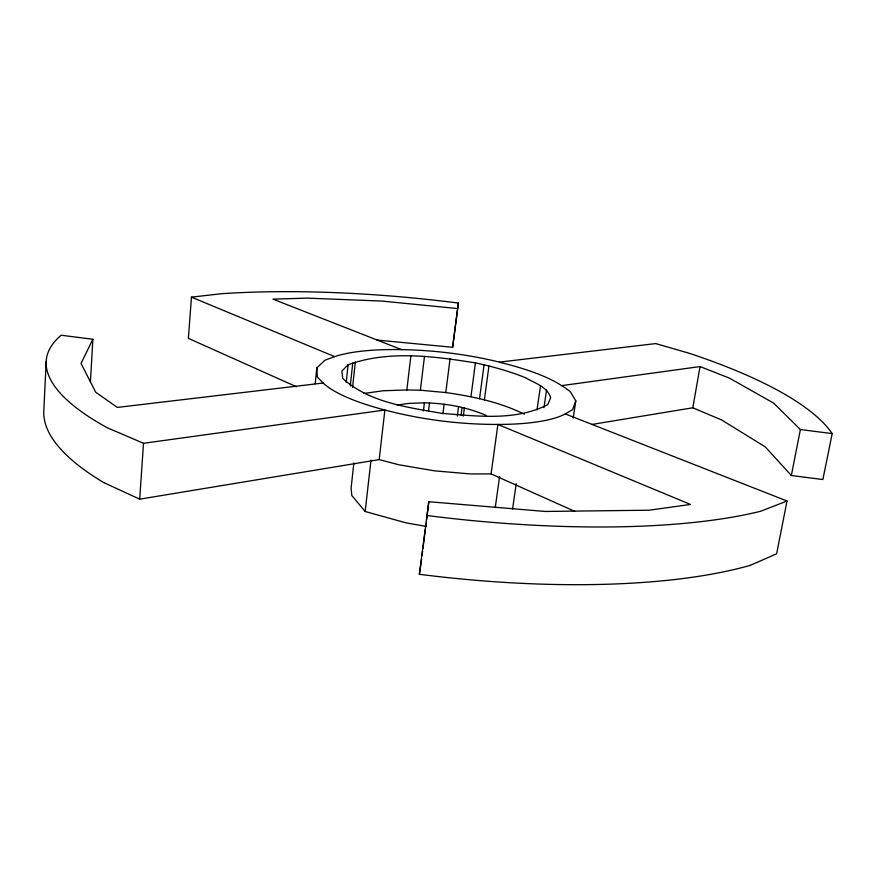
<?xml version="1.0" encoding="UTF-8"?>
<svg xmlns="http://www.w3.org/2000/svg" width="876" height="876" viewBox="0 0 876 876"><rect width="100%" height="100%" fill="white"/><g stroke="black" fill="none" stroke-linecap="round" stroke-linejoin="round"><path stroke-width="1.31" d="M46.187 361.459L43.8 410.91A396.708 117.811 7.2 0 0 103.817 482.621M90.425 381.947L92.867 339.264L61.189 335.223A400.518 107.419 7.2 0 0 107.157 427.707L143.511 443.289L384.882 410.012C421.695 419.67 459.834 424.51 497.886 424.433A130.163 34.033 7.2 0 0 565.283 413.932L572.663 409.563L575.795 400.88L570.156 391.441L561.866 385.604L700.044 366.562L729.292 378.06L773.617 403.091L800.39 429.536L832.2 433.598L822.86 479.533L791.335 475.504L765.263 446.87L721.693 420.009L692.828 407.778L591.618 424.499M574.711 511.343L491.097 473.905L470.664 473.96L434.529 470.839L398.832 464.773L379.188 459.593L139.7 499.167L143.511 443.289M377.052 340.063L452.629 347.29L458.356 303.041A399.631 107.091 7.2 0 0 221.639 293.701L191.472 297.139L188.362 338.355L296.438 386.743M315.218 383.765L316.827 367.843L325.007 360.178L334.676 356.631A130.174 34.033 7.2 0 1 401.526 349.623C434.485 350.181 467.445 354.364 499.495 362.116L655.708 343.589L689.313 353.28A400.255 107.277 7.2 0 1 832.178 433.598M346.228 382.407L348.111 364.777C388.78 350.05 433.708 356.302 475.405 362.861C492.575 366.573 509.536 371.238 525.83 377.863C534.886 383.305 547.128 386.48 550.697 397.682L547.752 404.592C515.537 421.367 476.818 416.001 441.953 413.384C407.8 407.285 369.387 402.686 342.713 378.432L341.903 371.041L348.111 364.777M350.28 385.955L352.743 363.014M352.557 387.586L355.327 362.029M353.871 462.955L351.079 488.315L351.824 495.531L365.172 511.507L405.971 522.852L426.47 526.443M365.172 511.507L370.997 460.053M379.188 459.593L384.882 410.012A129.812 33.945 7.2 0 1 323.135 383.02L317.309 376.976L316.827 367.843M363.704 393.499L383.162 390.762L406.836 389.962L410.866 356.017M406.836 389.962L420.381 390.214L424.488 356.368M423.415 410.943L424.4 402.818C445.632 403.31 467.017 407.011 486.519 415.629M428.517 411.008L429.525 402.894M750.25 565.359A396.138 117.636 7.2 0 1 419.374 574.284L428.813 501.718L545.168 511.453L649.193 510.204L690.474 504.445L497.886 424.433L491.097 473.905M422.079 555.231L422.593 551.223M422.922 548.54L425.276 529.816M425.616 527.133L426.119 523.125M426.459 520.453L428.813 501.718M442.928 413.68L444.121 404.219M524.308 414.184C499.846 402.073 472.668 396.423 445.796 392.558L450.067 358.799M452.629 347.29L458.356 303.041M457.338 416.056L458.564 406.595M461.017 415.563L462.068 407.45M463.316 416.133L464.379 408.019M470.959 396.664L475.405 362.861M479.544 398.733L484.056 364.865M484.384 399.894L488.928 366.004M495.258 507.532L499.583 476.478M512.602 508.945L516.216 483.672M537.032 409.858L540.525 385.736M419.374 574.273L421.575 559.249M543.974 407.647L546.536 390.094M573.189 418.038L575.795 400.88M692.828 407.778L700.044 366.562M791.335 475.504L800.39 429.536M565.294 413.932L787.02 501.006L776.607 553.829L750.261 565.359M92.867 339.264L81.041 363.452L95.659 392.163L117.296 407.428L323.124 383.02M787.02 501.006L760.664 511.255A399.949 107.266 7.2 0 1 426.765 515.482M397.135 405.139L408.545 403.42L424.4 402.818M420.381 390.214L445.796 392.558M457.535 308.549L381.421 301.037L307.213 298.125L272.951 299.132L401.526 349.623M191.472 297.139L334.676 356.631M103.839 482.621L139.7 499.167M499.44 362.259A129.812 33.945 7.2 0 1 561.834 385.769"/></g></svg>
